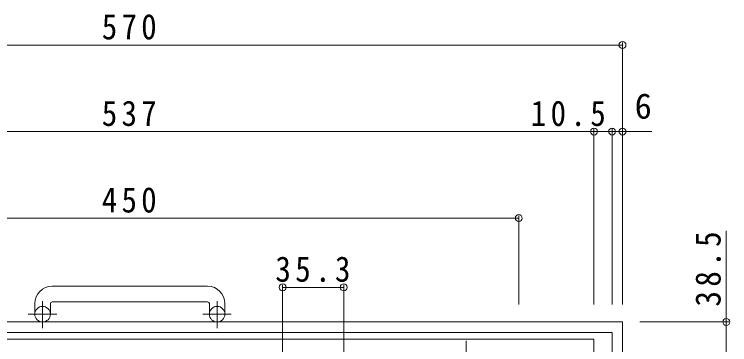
# Model space of a CAD drawing. Units: millimetres at full size, sheet at 1:5. Extents: x -1338 to 1343, y -985 to 902.
# Drawn here: x -704.3 to -290.5, y 701.3 to 892.1 of the extents above; entities that cross this region are included whole.
import ezdxf
from ezdxf.enums import TextEntityAlignment as Align

# ---------------------------------------------------------------- set-up
doc = ezdxf.new("R2010")
doc.units = ezdxf.units.MM
doc.header["$LTSCALE"] = 5
doc.header["$PDMODE"] = 32
doc.header["$PDSIZE"] = 4
doc.linetypes.add('CHAIN1', pattern=[8, 5, -1, 1, -1])
for name, color, linetype, lineweight in [('5-1', 3, 'Continuous', 9), ('5-2', 3, 'Continuous', 9), ('5-4', 7, 'Continuous', 9)]:
    doc.layers.add(name, color=color, linetype=linetype, lineweight=lineweight)
doc.styles.add('ＭＳ ゴシック', font='')
doc.styles.get('ＭＳ ゴシック').set_extended_font_data('MS Gothic')

msp = doc.modelspace()

# ---------------------------------------------------------------- linework, layer by layer
at = {"layer": '5-1', "color": 2}
for p, q in [((-592.5, 734.972), (-682.5, 734.972)), ((-692.5, 724.972), (-692.5, 718.872)), ((-683.5, 724.972), (-683.5, 718.872)), ((-682.5, 725.972), (-592.5, 725.972)), ((-591.5, 724.972), (-591.5, 718.872)), ((-582.5, 724.972), (-582.5, 718.872)), ((-922.5, 714.373), (-352.5, 714.373)), ((-352.5, 714.373), (-352.5, 144.372)), ((-916.5, 708.372), (-358.5, 708.372)), ((-358.5, 708.372), (-358.5, 150.373))]:
    msp.add_line(p, q, dxfattribs=at)
at = {"layer": '5-1', "color": 2, "linetype": 'CHAIN1'}
for p, q in [((-688, 710.765), (-688, 726.362)), ((-587, 710.765), (-587, 726.362)), ((-679.837, 718.872), (-696.244, 718.872)), ((-578.837, 718.872), (-595.244, 718.872)), ((-442.951, 648.236), (-442.951, 703.51))]:
    msp.add_line(p, q, dxfattribs=at)
at = {"layer": '5-1', "color": 2}
for centre in [(-688, 718.872), (-587, 718.872)]:
    msp.add_circle(centre, 4.5, dxfattribs=at)
for centre, radius, start, end in [((-682.5, 724.972), 10, 90, 180), ((-592.5, 724.972), 10, 0, 90), ((-682.5, 724.972), 1, 90, 180), ((-592.5, 724.972), 1, 0, 90)]:
    msp.add_arc(centre, radius, start, end, dxfattribs=at)
at = {"layer": '5-2'}
for p, q in [((-369, 704.372), (-906, 704.372)), ((-369, 154.372), (-369, 704.372))]:
    msp.add_line(p, q, dxfattribs=at)
at = {"layer": '5-4'}
for p, q in [((-922.5, 874.373), (-352.5, 874.373)), ((-352.5, 875.873), (-352.5, 724.373)), ((-906, 824.373), (-369, 824.373)), ((-369, 825.873), (-369, 724.373)), ((-369, 824.373), (-358.5, 824.373)), ((-358.5, 825.873), (-358.5, 724.373)), ((-358.5, 824.373), (-352.5, 824.373)), ((-352.5, 824.373), (-335.5, 824.373)), ((-412.499, 774.373), (-862.5, 774.373)), ((-412.499, 775.873), (-412.499, 724.373)), ((-292.5, 714.373), (-292.5, 766.998)), ((-549.1, 735.873), (-549.1, 684.373)), ((-549.1, 734.373), (-513.8, 734.373)), ((-513.8, 735.873), (-513.8, 684.373)), ((-291, 714.373), (-342.5, 714.373)), ((-292.5, 714.373), (-292.5, 675.873))]:
    msp.add_line(p, q, dxfattribs=at)
for p in [(-352.5, 874.373), (-369, 824.373), (-358.5, 824.373), (-352.5, 824.373), (-412.499, 774.373), (-549.1, 734.373), (-513.8, 734.373), (-292.5, 714.373)]:
    msp.add_point(p, dxfattribs=at)

# ---------------------------------------------------------------- texts
at = {"layer": '5-4', "color": 2, "style": 'ＭＳ ゴシック'}
msp.add_text('6', height=14.66, dxfattribs=at).set_placement((-345.5, 827.373), align=Align.BOTTOM_LEFT)
at = {"layer": '5-4', "color": 2, "char_height": 14.66, "attachment_point": 7, "style": 'ＭＳ ゴシック'}
for s, insert in [('\\T1.27;\\W0.9;570', (-653.75, 877.373)), ('\\T1.27;\\W0.9;537', (-653.75, 827.373)), ('\\T1.28;\\W0.9;10.5', (-405.625, 827.373)), ('\\T1.27;\\W0.9;450', (-653.75, 777.373)), ('\\T1.28;\\W0.9;35.3', (-553.325, 737.373))]:
    msp.add_mtext(s, dxfattribs=dict(at, insert=insert))
at = {"layer": '5-4', "color": 2, "insert": (-295.5, 723.248), "char_height": 14.66, "attachment_point": 7, "rotation": 90, "style": 'ＭＳ ゴシック'}
msp.add_mtext('\\T1.28;\\W0.9;38.5', dxfattribs=at)

doc.saveas('drawing.dxf')
